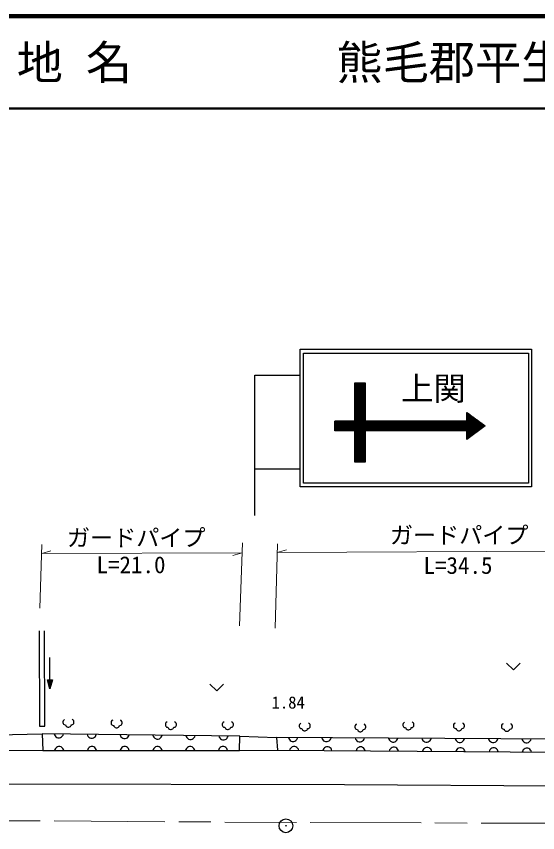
# Model space of a CAD drawing. Units: millimetres, scale not verified. Extents: x 40000 to 680000, y 20000 to 380000.
# Drawn here: x 370337 to 426810, y 291578 to 380000 of the extents above; entities that cross this region are included whole.
import ezdxf
from ezdxf.enums import TextEntityAlignment as Align

# ---------------------------------------------------------------- set-up
doc = ezdxf.new("R2010")
doc.units = ezdxf.units.MM
doc.header["$LTSCALE"] = 1000
doc.linetypes.add('CHAIN', pattern=[18.5, 12, -1.5, 3.5, -1.5])
for name, color, linetype, lineweight in [('M-BGD', 7, 'Continuous', 25), ('M-BMK', 2, 'CHAIN', 13), ('M-BMK-SRVR', 3, 'Continuous', 25), ('M-STR-HTXT', 7, 'Continuous', 13), ('M-STR-STRC', 7, 'Continuous', 25), ('M-TTL', 2, 'Continuous', 140), ('M-TTL-LINE', 7, 'Continuous', 50)]:
    doc.layers.add(name, color=color, linetype=linetype, lineweight=lineweight)
doc.layers.add('M-TTL-TXT', color=7, linetype='Continuous')
doc.styles.add('ＭＳ ゴシック', font='')
doc.styles.get('ＭＳ ゴシック').set_extended_font_data('MS Gothic')

msp = doc.modelspace()

# ---------------------------------------------------------------- linework, layer by layer
at = {"layer": 'M-BGD'}
for p, q in [((372821, 313428), (372865, 303103)), ((373438, 303103), (373394, 313428)), ((373978, 307140), (373978, 310536)), ((423424, 309923), (424174, 309203)), ((424174, 309203), (424924, 309923)), ((373978, 307140), (373698, 308140)), ((373698, 308140), (374258, 308140)), ((373978, 307420), (373778, 308100)), ((373778, 308100), (374178, 308100)), ((373978, 307580), (373858, 308060)), ((373858, 308060), (374098, 308060)), ((373978, 307820), (373938, 308020)), ((373938, 308020), (374018, 308020)), ((374258, 308140), (373978, 307140)), ((374178, 308100), (373978, 307420)), ((374098, 308060), (373978, 307580)), ((374018, 308020), (373978, 307820)), ((391292, 307665), (392042, 306945)), ((392042, 306945), (392792, 307665)), ((375398, 303686), (375374, 303590)), ((375374, 303590), (375374, 303494)), ((375374, 303494), (375398, 303398)), ((375470, 303782), (375398, 303686)), ((375398, 303398), (375446, 303326)), ((375446, 303326), (375518, 303278)), ((375566, 303830), (375470, 303782)), ((376478, 303782), (376382, 303830)), ((376430, 303278), (376502, 303326)), ((376550, 303686), (376478, 303782)), ((376502, 303326), (376550, 303398)), ((376574, 303590), (376550, 303686)), ((376550, 303398), (376574, 303494)), ((376574, 303494), (376574, 303590)), ((380624, 303620), (380600, 303524)), ((380600, 303524), (380600, 303428)), ((380600, 303428), (380624, 303332)), ((380696, 303716), (380624, 303620)), ((380624, 303332), (380672, 303260)), ((380792, 303764), (380696, 303716)), ((381704, 303716), (381608, 303764)), ((381776, 303620), (381704, 303716)), ((381728, 303260), (381776, 303332)), ((381800, 303524), (381776, 303620)), ((381776, 303332), (381800, 303428)), ((381800, 303428), (381800, 303524)), ((386502, 303424), (386478, 303328)), ((386478, 303328), (386478, 303232)), ((386574, 303520), (386502, 303424)), ((386670, 303568), (386574, 303520)), ((387582, 303520), (387486, 303568)), ((387654, 303424), (387582, 303520)), ((387678, 303328), (387654, 303424)), ((387678, 303232), (387678, 303328)), ((392675, 303424), (392651, 303328)), ((392651, 303328), (392651, 303232)), ((392747, 303520), (392675, 303424)), ((392843, 303568), (392747, 303520)), ((393755, 303520), (393659, 303568)), ((393827, 303424), (393755, 303520)), ((393851, 303328), (393827, 303424)), ((393851, 303232), (393851, 303328)), ((401075, 303381), (401003, 303285)), ((401171, 303429), (401075, 303381)), ((402083, 303381), (401987, 303429)), ((402155, 303285), (402083, 303381)), ((407192, 303327), (407096, 303279)), ((408104, 303279), (408008, 303327)), ((412229, 303387), (412205, 303291)), ((412205, 303291), (412205, 303195)), ((412301, 303483), (412229, 303387)), ((412397, 303531), (412301, 303483)), ((413309, 303483), (413213, 303531)), ((413381, 303387), (413309, 303483)), ((413405, 303291), (413381, 303387)), ((413405, 303195), (413405, 303291)), ((417702, 303289), (417678, 303193)), ((417774, 303385), (417702, 303289)), ((417870, 303433), (417774, 303385)), ((418782, 303385), (418686, 303433)), ((418854, 303289), (418782, 303385)), ((418878, 303193), (418854, 303289)), ((422979, 303334), (422907, 303238)), ((423075, 303382), (422979, 303334)), ((423987, 303334), (423891, 303382)), ((424059, 303238), (423987, 303334)), ((372865, 303103), (373438, 303103)), ((375518, 303278), (375614, 303254)), ((375614, 303254), (375662, 303254)), ((375662, 303254), (375686, 303182)), ((375686, 303182), (375734, 303110)), ((375734, 303110), (375830, 303038)), ((375830, 303038), (375926, 303014)), ((375926, 303014), (376022, 303014)), ((376022, 303014), (376094, 303038)), ((376094, 303038), (376190, 303086)), ((376190, 303086), (376238, 303134)), ((376238, 303134), (376262, 303182)), ((376262, 303182), (376286, 303254)), ((376286, 303254), (376334, 303254)), ((376334, 303254), (376430, 303278)), ((380672, 303260), (380744, 303212)), ((380744, 303212), (380840, 303188)), ((380840, 303188), (380888, 303188)), ((380888, 303188), (380912, 303116)), ((380912, 303116), (380960, 303044)), ((380960, 303044), (381056, 302972)), ((381056, 302972), (381152, 302948)), ((381152, 302948), (381248, 302948)), ((381248, 302948), (381320, 302972)), ((381320, 302972), (381416, 303020)), ((381416, 303020), (381464, 303068)), ((381464, 303068), (381488, 303116)), ((381488, 303116), (381512, 303188)), ((381512, 303188), (381560, 303188)), ((381560, 303188), (381656, 303212)), ((381656, 303212), (381728, 303260)), ((386478, 303232), (386502, 303136)), ((386502, 303136), (386550, 303064)), ((386550, 303064), (386622, 303016)), ((386622, 303016), (386718, 302992)), ((386718, 302992), (386766, 302992)), ((386766, 302992), (386790, 302920)), ((386790, 302920), (386838, 302848)), ((386838, 302848), (386934, 302776)), ((386934, 302776), (387030, 302752)), ((387030, 302752), (387126, 302752)), ((387126, 302752), (387198, 302776)), ((387198, 302776), (387294, 302824)), ((387294, 302824), (387342, 302872)), ((387342, 302872), (387366, 302920)), ((387366, 302920), (387390, 302992)), ((387390, 302992), (387438, 302992)), ((387438, 302992), (387534, 303016)), ((387534, 303016), (387606, 303064)), ((387606, 303064), (387654, 303136)), ((387654, 303136), (387678, 303232)), ((392651, 303232), (392675, 303136)), ((392675, 303136), (392723, 303064)), ((392723, 303064), (392795, 303016)), ((392795, 303016), (392891, 302992)), ((392891, 302992), (392939, 302992)), ((392939, 302992), (392963, 302920)), ((392963, 302920), (393011, 302848)), ((393011, 302848), (393107, 302776)), ((393107, 302776), (393203, 302752)), ((393203, 302752), (393299, 302752)), ((393299, 302752), (393371, 302776)), ((393371, 302776), (393467, 302824)), ((393467, 302824), (393515, 302872)), ((393515, 302872), (393539, 302920)), ((393539, 302920), (393563, 302992)), ((393563, 302992), (393611, 302992)), ((393611, 302992), (393707, 303016)), ((393707, 303016), (393779, 303064)), ((393779, 303064), (393827, 303136)), ((393827, 303136), (393851, 303232)), ((401003, 303285), (400979, 303189)), ((400979, 303189), (400979, 303093)), ((400979, 303093), (401003, 302997)), ((401003, 302997), (401051, 302925)), ((401051, 302925), (401123, 302877)), ((401123, 302877), (401219, 302853)), ((401219, 302853), (401267, 302853)), ((401267, 302853), (401291, 302781)), ((401291, 302781), (401339, 302709)), ((401339, 302709), (401435, 302637)), ((401435, 302637), (401531, 302613)), ((401531, 302613), (401627, 302613)), ((401627, 302613), (401699, 302637)), ((401699, 302637), (401795, 302685)), ((401795, 302685), (401843, 302733)), ((401843, 302733), (401867, 302781)), ((401867, 302781), (401891, 302853)), ((401891, 302853), (401939, 302853)), ((401939, 302853), (402035, 302877)), ((402035, 302877), (402107, 302925)), ((402107, 302925), (402155, 302997)), ((402179, 303189), (402155, 303285)), ((402155, 302997), (402179, 303093)), ((402179, 303093), (402179, 303189)), ((407024, 303183), (407000, 303087)), ((407000, 303087), (407000, 302991)), ((407000, 302991), (407024, 302895)), ((407096, 303279), (407024, 303183)), ((407024, 302895), (407072, 302823)), ((407072, 302823), (407144, 302775)), ((407144, 302775), (407240, 302751)), ((407240, 302751), (407288, 302751)), ((407288, 302751), (407312, 302679)), ((407312, 302679), (407360, 302607)), ((407360, 302607), (407456, 302535)), ((407456, 302535), (407552, 302511)), ((407552, 302511), (407648, 302511)), ((407648, 302511), (407720, 302535)), ((407720, 302535), (407816, 302583)), ((407816, 302583), (407864, 302631)), ((407864, 302631), (407888, 302679)), ((407888, 302679), (407912, 302751)), ((407912, 302751), (407960, 302751)), ((407960, 302751), (408056, 302775)), ((408056, 302775), (408128, 302823)), ((408176, 303183), (408104, 303279)), ((408128, 302823), (408176, 302895)), ((408200, 303087), (408176, 303183)), ((408176, 302895), (408200, 302991)), ((408200, 302991), (408200, 303087)), ((412205, 303195), (412229, 303099)), ((412229, 303099), (412277, 303027)), ((412277, 303027), (412349, 302979)), ((412349, 302979), (412445, 302955)), ((412445, 302955), (412493, 302955)), ((412493, 302955), (412517, 302883)), ((412517, 302883), (412565, 302811)), ((412565, 302811), (412661, 302739)), ((412661, 302739), (412757, 302715)), ((412757, 302715), (412853, 302715)), ((412853, 302715), (412925, 302739)), ((412925, 302739), (413021, 302787)), ((413021, 302787), (413069, 302835)), ((413069, 302835), (413093, 302883)), ((413093, 302883), (413117, 302955)), ((413117, 302955), (413165, 302955)), ((413165, 302955), (413261, 302979)), ((413261, 302979), (413333, 303027)), ((413333, 303027), (413381, 303099)), ((413381, 303099), (413405, 303195)), ((417678, 303193), (417678, 303097)), ((417678, 303097), (417702, 303001)), ((417702, 303001), (417750, 302929)), ((417750, 302929), (417822, 302881)), ((417822, 302881), (417918, 302857)), ((417918, 302857), (417966, 302857)), ((417966, 302857), (417990, 302785)), ((417990, 302785), (418038, 302713)), ((418038, 302713), (418134, 302641)), ((418134, 302641), (418230, 302617)), ((418230, 302617), (418326, 302617)), ((418326, 302617), (418398, 302641)), ((418398, 302641), (418494, 302689)), ((418494, 302689), (418542, 302737)), ((418542, 302737), (418566, 302785)), ((418566, 302785), (418590, 302857)), ((418590, 302857), (418638, 302857)), ((418638, 302857), (418734, 302881)), ((418734, 302881), (418806, 302929)), ((418806, 302929), (418854, 303001)), ((418854, 303001), (418878, 303097)), ((418878, 303097), (418878, 303193)), ((422907, 303238), (422883, 303142)), ((422883, 303142), (422883, 303046)), ((422883, 303046), (422907, 302950)), ((422907, 302950), (422955, 302878)), ((422955, 302878), (423027, 302830)), ((423027, 302830), (423123, 302806)), ((423123, 302806), (423171, 302806)), ((423171, 302806), (423195, 302734)), ((423195, 302734), (423243, 302662)), ((423243, 302662), (423339, 302590)), ((423339, 302590), (423435, 302566)), ((423435, 302566), (423531, 302566)), ((423531, 302566), (423603, 302590)), ((423603, 302590), (423699, 302638)), ((423699, 302638), (423747, 302686)), ((423747, 302686), (423771, 302734)), ((423771, 302734), (423795, 302806)), ((423795, 302806), (423843, 302806)), ((423843, 302806), (423939, 302830)), ((423939, 302830), (424011, 302878)), ((424011, 302878), (424059, 302950)), ((424083, 303142), (424059, 303238)), ((424059, 302950), (424083, 303046)), ((424083, 303046), (424083, 303142)), ((368025, 302162), (373151, 302301)), ((394551, 302025), (373151, 302301)), ((373151, 302301), (373206, 300481)), ((374435, 302284), (374473, 302164)), ((374473, 302164), (374532, 302063)), ((374532, 302063), (374630, 301961)), ((374630, 301961), (374730, 301900)), ((374730, 301900), (374849, 301859)), ((374849, 301859), (375009, 301857)), ((375009, 301857), (375130, 301895)), ((375130, 301895), (375230, 301954)), ((375230, 301954), (375332, 302052)), ((375332, 302052), (375393, 302152)), ((375393, 302152), (375435, 302271)), ((378001, 302238), (378040, 302118)), ((378040, 302118), (378098, 302017)), ((378098, 302017), (378197, 301916)), ((378197, 301916), (378296, 301854)), ((378296, 301854), (378416, 301813)), ((378416, 301813), (378576, 301811)), ((378576, 301811), (378696, 301849)), ((378696, 301849), (378797, 301908)), ((378797, 301908), (378898, 302006)), ((378898, 302006), (378960, 302106)), ((378960, 302106), (379001, 302225)), ((381568, 302192), (381606, 302072)), ((381606, 302072), (381665, 301971)), ((381665, 301971), (381764, 301870)), ((381764, 301870), (381863, 301808)), ((381863, 301808), (381982, 301767)), ((381982, 301767), (382142, 301765)), ((382142, 301765), (382263, 301803)), ((382263, 301803), (382364, 301862)), ((382364, 301862), (382465, 301961)), ((382465, 301961), (382526, 302060)), ((382526, 302060), (382568, 302179)), ((385134, 302146), (385173, 302026)), ((385173, 302026), (385232, 301925)), ((385232, 301925), (385330, 301824)), ((385330, 301824), (385430, 301762)), ((385430, 301762), (385549, 301721)), ((385549, 301721), (385709, 301719)), ((385709, 301719), (385829, 301757)), ((385829, 301757), (385930, 301816)), ((385930, 301816), (386032, 301915)), ((386032, 301915), (386093, 302014)), ((386093, 302014), (386134, 302133)), ((388701, 302100), (388740, 301980)), ((388740, 301980), (388798, 301879)), ((388798, 301879), (388897, 301778)), ((388897, 301778), (388996, 301716)), ((388996, 301716), (389116, 301675)), ((389116, 301675), (389276, 301673)), ((389276, 301673), (389396, 301711)), ((389396, 301711), (389497, 301770)), ((389497, 301770), (389598, 301869)), ((389598, 301869), (389659, 301968)), ((389659, 301968), (389701, 302087)), ((392268, 302054), (392306, 301934)), ((392306, 301934), (392365, 301833)), ((392365, 301833), (392464, 301732)), ((392464, 301732), (392563, 301670)), ((392563, 301670), (392682, 301629)), ((392682, 301629), (392842, 301627)), ((392842, 301627), (392963, 301665)), ((392963, 301665), (393063, 301724)), ((393063, 301724), (393165, 301823)), ((393165, 301823), (393226, 301922)), ((393226, 301922), (393268, 302041)), ((394496, 300481), (394551, 302025)), ((394551, 302025), (398508, 301888)), ((438255, 301661), (398508, 301888)), ((398508, 301888), (398623, 300500)), ((399814, 301881), (399854, 301761)), ((399854, 301761), (399913, 301660)), ((399913, 301660), (400013, 301560)), ((400013, 301560), (400112, 301499)), ((400512, 301497), (400613, 301556)), ((400613, 301556), (400713, 301656)), ((400713, 301656), (400774, 301755)), ((400774, 301755), (400814, 301875)), ((403428, 301860), (403467, 301740)), ((403467, 301740), (403526, 301640)), ((403526, 301640), (403626, 301539)), ((403626, 301539), (403726, 301479)), ((404126, 301476), (404226, 301536)), ((404226, 301536), (404326, 301635)), ((404326, 301635), (404387, 301735)), ((404387, 301735), (404428, 301855)), ((407041, 301840), (407080, 301719)), ((407080, 301719), (407140, 301619)), ((407140, 301619), (407239, 301518)), ((407839, 301515), (407940, 301614)), ((407940, 301614), (408000, 301714)), ((408000, 301714), (408041, 301834)), ((410654, 301819), (410694, 301699)), ((410694, 301699), (410753, 301598)), ((410753, 301598), (410853, 301498)), ((411453, 301494), (411553, 301594)), ((411553, 301594), (411614, 301693)), ((411614, 301693), (411654, 301813)), ((414268, 301798), (414307, 301678)), ((414307, 301678), (414367, 301578)), ((414367, 301578), (414466, 301477)), ((415066, 301474), (415166, 301573)), ((415166, 301573), (415227, 301673)), ((415227, 301673), (415268, 301792)), ((417881, 301777), (417920, 301657)), ((417920, 301657), (417980, 301557)), ((417980, 301557), (418079, 301456)), ((418679, 301453), (418780, 301552)), ((418780, 301552), (418840, 301652)), ((418840, 301652), (418881, 301772)), ((421494, 301757), (421534, 301636)), ((421534, 301636), (421593, 301536)), ((421593, 301536), (421693, 301436)), ((422293, 301432), (422393, 301532)), ((422393, 301532), (422454, 301631)), ((422454, 301631), (422494, 301751)), ((425108, 301736), (425147, 301616)), ((425147, 301616), (425207, 301515)), ((426007, 301511), (426067, 301610)), ((426067, 301610), (426108, 301730)), ((374581, 300701), (374521, 300601)), ((374681, 300801), (374581, 300701)), ((374781, 300861), (374681, 300801)), ((374901, 300901), (374781, 300861)), ((375061, 300901), (374901, 300901)), ((375181, 300861), (375061, 300901)), ((375281, 300801), (375181, 300861)), ((375381, 300701), (375281, 300801)), ((375441, 300601), (375381, 300701)), ((378129, 300701), (378069, 300601)), ((378229, 300801), (378129, 300701)), ((378329, 300861), (378229, 300801)), ((378449, 300901), (378329, 300861)), ((378609, 300901), (378449, 300901)), ((378729, 300861), (378609, 300901)), ((378829, 300801), (378729, 300861)), ((378929, 300701), (378829, 300801)), ((378989, 300601), (378929, 300701)), ((381677, 300701), (381617, 300601)), ((381777, 300801), (381677, 300701)), ((381877, 300861), (381777, 300801)), ((381997, 300901), (381877, 300861)), ((382157, 300901), (381997, 300901)), ((382277, 300861), (382157, 300901)), ((382377, 300801), (382277, 300861)), ((382477, 300701), (382377, 300801)), ((382537, 300601), (382477, 300701)), ((385225, 300701), (385165, 300601)), ((385325, 300801), (385225, 300701)), ((385425, 300861), (385325, 300801)), ((385545, 300901), (385425, 300861)), ((385705, 300901), (385545, 300901)), ((385825, 300861), (385705, 300901)), ((385925, 300801), (385825, 300861)), ((386025, 300701), (385925, 300801)), ((386085, 300601), (386025, 300701)), ((388773, 300701), (388713, 300601)), ((388873, 300801), (388773, 300701)), ((388973, 300861), (388873, 300801)), ((389093, 300901), (388973, 300861)), ((389253, 300901), (389093, 300901)), ((389373, 300861), (389253, 300901)), ((389473, 300801), (389373, 300861)), ((389573, 300701), (389473, 300801)), ((389633, 300601), (389573, 300701)), ((392322, 300701), (392262, 300601)), ((392422, 300801), (392322, 300701)), ((392522, 300861), (392422, 300801)), ((392642, 300901), (392522, 300861)), ((392802, 300901), (392642, 300901)), ((392922, 300861), (392802, 300901)), ((393022, 300801), (392922, 300861)), ((393122, 300701), (393022, 300801)), ((393182, 300601), (393122, 300701)), ((400026, 300711), (399966, 300611)), ((400127, 300810), (400026, 300711)), ((400112, 301499), (400232, 301459)), ((400227, 300869), (400127, 300810)), ((400348, 300909), (400227, 300869)), ((400232, 301459), (400392, 301458)), ((400508, 300907), (400348, 300909)), ((400392, 301458), (400512, 301497)), ((400627, 300867), (400508, 300907)), ((400727, 300806), (400627, 300867)), ((400826, 300705), (400727, 300806)), ((400886, 300605), (400826, 300705)), ((403629, 300686), (403569, 300586)), ((403730, 300785), (403629, 300686)), ((403726, 301479), (403845, 301438)), ((403830, 300844), (403730, 300785)), ((403951, 300884), (403830, 300844)), ((403845, 301438), (404005, 301437)), ((404111, 300883), (403951, 300884)), ((404005, 301437), (404126, 301476)), ((404230, 300842), (404111, 300883)), ((404330, 300781), (404230, 300842)), ((404429, 300680), (404330, 300781)), ((404488, 300580), (404429, 300680)), ((407232, 300661), (407171, 300561)), ((407333, 300760), (407232, 300661)), ((407239, 301518), (407339, 301458)), ((407433, 300820), (407333, 300760)), ((407339, 301458), (407459, 301417)), ((407553, 300859), (407433, 300820)), ((407459, 301417), (407619, 301416)), ((407713, 300858), (407553, 300859)), ((407619, 301416), (407739, 301456)), ((407833, 300817), (407713, 300858)), ((407739, 301456), (407839, 301515)), ((407933, 300756), (407833, 300817)), ((408032, 300655), (407933, 300756)), ((408091, 300555), (408032, 300655)), ((410835, 300636), (410774, 300536)), ((410936, 300735), (410835, 300636)), ((410853, 301498), (410952, 301437)), ((411036, 300795), (410936, 300735)), ((410952, 301437), (411072, 301396)), ((411156, 300834), (411036, 300795)), ((411072, 301396), (411232, 301396)), ((411316, 300833), (411156, 300834)), ((411232, 301396), (411352, 301435)), ((411436, 300792), (411316, 300833)), ((411352, 301435), (411453, 301494)), ((411536, 300731), (411436, 300792)), ((411635, 300631), (411536, 300731)), ((414538, 300710), (414438, 300611)), ((414466, 301477), (414566, 301416)), ((414639, 300770), (414538, 300710)), ((414566, 301416), (414685, 301376)), ((414759, 300809), (414639, 300770)), ((414685, 301376), (414845, 301375)), ((414919, 300808), (414759, 300809)), ((414845, 301375), (414966, 301414)), ((415039, 300767), (414919, 300808)), ((414966, 301414), (415066, 301474)), ((415138, 300706), (415039, 300767)), ((415238, 300606), (415138, 300706)), ((418141, 300686), (418041, 300586)), ((418079, 301456), (418179, 301396)), ((418242, 300745), (418141, 300686)), ((418179, 301396), (418299, 301355)), ((418362, 300784), (418242, 300745)), ((418299, 301355), (418459, 301354)), ((418522, 300783), (418362, 300784)), ((418459, 301354), (418579, 301393)), ((418642, 300742), (418522, 300783)), ((418579, 301393), (418679, 301453)), ((418741, 300681), (418642, 300742)), ((418841, 300581), (418741, 300681)), ((421744, 300661), (421643, 300561)), ((421693, 301436), (421792, 301375)), ((421844, 300720), (421744, 300661)), ((421792, 301375), (421912, 301334)), ((421965, 300759), (421844, 300720)), ((421912, 301334), (422072, 301333)), ((422125, 300758), (421965, 300759)), ((422072, 301333), (422192, 301373)), ((422244, 300717), (422125, 300758)), ((422192, 301373), (422293, 301432)), ((422344, 300657), (422244, 300717)), ((422443, 300556), (422344, 300657)), ((425207, 301515), (425306, 301415)), ((425347, 300636), (425246, 300537)), ((425306, 301415), (425406, 301354)), ((425447, 300695), (425347, 300636)), ((425406, 301354), (425525, 301314)), ((425568, 300734), (425447, 300695)), ((425525, 301314), (425685, 301313)), ((425728, 300733), (425568, 300734)), ((425685, 301313), (425806, 301352)), ((425847, 300692), (425728, 300733)), ((425806, 301352), (425906, 301411)), ((425947, 300632), (425847, 300692)), ((425906, 301411), (426007, 301511)), ((368025, 300508), (373206, 300481)), ((373206, 300481), (394496, 300481)), ((374521, 300601), (374481, 300481)), ((375481, 300481), (375441, 300601)), ((378069, 300601), (378029, 300481)), ((379029, 300481), (378989, 300601)), ((381617, 300601), (381577, 300481)), ((382577, 300481), (382537, 300601)), ((385165, 300601), (385125, 300481)), ((386125, 300481), (386085, 300601)), ((388713, 300601), (388673, 300481)), ((389673, 300481), (389633, 300601)), ((392262, 300601), (392222, 300481)), ((393222, 300481), (393182, 300601)), ((394496, 300481), (398623, 300500)), ((398623, 300500), (438255, 300227)), ((399966, 300611), (399925, 300491)), ((400925, 300485), (400886, 300605)), ((403569, 300586), (403528, 300467)), ((404528, 300460), (404488, 300580)), ((407171, 300561), (407131, 300442)), ((408130, 300435), (408091, 300555)), ((410774, 300536), (410733, 300417)), ((411694, 300530), (411635, 300631)), ((411733, 300410), (411694, 300530)), ((414377, 300512), (414336, 300392)), ((414438, 300611), (414377, 300512)), ((415297, 300505), (415238, 300606)), ((415336, 300385), (415297, 300505)), ((417980, 300487), (417939, 300367)), ((418041, 300586), (417980, 300487)), ((418900, 300480), (418841, 300581)), ((418939, 300360), (418900, 300480)), ((421583, 300462), (421542, 300342)), ((421643, 300561), (421583, 300462)), ((422503, 300455), (422443, 300556)), ((422542, 300335), (422503, 300455)), ((425185, 300437), (425145, 300317)), ((425246, 300537), (425185, 300437)), ((426046, 300531), (425947, 300632)), ((426105, 300431), (426046, 300531)), ((426145, 300310), (426105, 300431)), ((362624, 296886), (405881, 296787)), ((405881, 296787), (459084, 296510))]:
    msp.add_line(p, q, dxfattribs=at)
at = {"layer": 'M-BMK'}
for p, q in [((300424, 293306), (400679, 292678)), ((402179, 292674), (501249, 292375))]:
    msp.add_line(p, q, dxfattribs=at)
at = {"layer": 'M-BMK-SRVR'}
for radius in [750, 30]:
    msp.add_circle((399543, 292328), radius, dxfattribs=at)
at = {"layer": 'M-STR-HTXT'}
for p, q in [((373115, 322795), (372894, 315912)), ((394827, 322983), (394496, 313993)), ((398632, 322873), (398357, 313717)), ((373084, 321823), (374083, 322106)), ((373084, 321823), (394786, 321883)), ((394786, 321883), (393787, 321600)), ((398604, 321936), (399603, 322220)), ((398604, 321936), (438451, 322110))]:
    msp.add_line(p, q, dxfattribs=at)
at = {"layer": 'M-STR-STRC'}
for p, q in [((401070, 329033), (401070, 343933)), ((401070, 343933), (426126, 343933)), ((401427, 329441), (401427, 343525)), ((401427, 343525), (425820, 343525)), ((425820, 343525), (425820, 329441)), ((426126, 343933), (426126, 329033)), ((396171, 325920), (396171, 341127)), ((396171, 341127), (401070, 341127)), ((406993, 336157), (406993, 340305)), ((406993, 340305), (408136, 340305)), ((408136, 340182), (406993, 340182)), ((408136, 340052), (406993, 340052)), ((408136, 339922), (406993, 339922)), ((408136, 339792), (406993, 339792)), ((408136, 339662), (406993, 339662)), ((408136, 340305), (408136, 336157)), ((408136, 339532), (406993, 339532)), ((408136, 339402), (406993, 339402)), ((408136, 339272), (406993, 339272)), ((408136, 339142), (406993, 339142)), ((408136, 339012), (406993, 339012)), ((408136, 338882), (406993, 338882)), ((408136, 338752), (406993, 338752)), ((408136, 338622), (406993, 338622)), ((408136, 338492), (406993, 338492)), ((408136, 338362), (406993, 338362)), ((408136, 338232), (406993, 338232)), ((408136, 338102), (406993, 338102)), ((408136, 337972), (406993, 337972)), ((408136, 337842), (406993, 337842)), ((408136, 337712), (406993, 337712)), ((408136, 337582), (406993, 337582)), ((408136, 337452), (406993, 337452)), ((408136, 337322), (406993, 337322)), ((408136, 337192), (406993, 337192)), ((408136, 337062), (406993, 337062)), ((408136, 336932), (406993, 336932)), ((419142, 336157), (419142, 337105)), ((419142, 337105), (421134, 335635)), ((419199, 337062), (419142, 337062)), ((419376, 336932), (419142, 336932)), ((404837, 335112), (404837, 336157)), ((404837, 336157), (406993, 336157)), ((420433, 336152), (404837, 336152)), ((420609, 336022), (404837, 336022)), ((408136, 336802), (406993, 336802)), ((408136, 336672), (406993, 336672)), ((408136, 336542), (406993, 336542)), ((408136, 336412), (406993, 336412)), ((408136, 336282), (406993, 336282)), ((408136, 336157), (419142, 336157)), ((419552, 336802), (419142, 336802)), ((419728, 336672), (419142, 336672)), ((419904, 336542), (419142, 336542)), ((420080, 336412), (419142, 336412)), ((420257, 336282), (419142, 336282)), ((420785, 335892), (404837, 335892)), ((420962, 335762), (404837, 335762)), ((421131, 335632), (404837, 335632)), ((420955, 335502), (404837, 335502)), ((420778, 335372), (404837, 335372)), ((420602, 335242), (404837, 335242)), ((421134, 335635), (419142, 334165)), ((406993, 335112), (404837, 335112)), ((406993, 331716), (406993, 335112)), ((408136, 335112), (406993, 335112)), ((408136, 334982), (406993, 334982)), ((408136, 334852), (406993, 334852)), ((408136, 334722), (406993, 334722)), ((408136, 334592), (406993, 334592)), ((408136, 334462), (406993, 334462)), ((408136, 334332), (406993, 334332)), ((408136, 335112), (408136, 331716)), ((419142, 335112), (408136, 335112)), ((419142, 334165), (419142, 335112)), ((420426, 335112), (419142, 335112)), ((420250, 334982), (419142, 334982)), ((420074, 334852), (419142, 334852)), ((419897, 334722), (419142, 334722)), ((419721, 334592), (419142, 334592)), ((419545, 334462), (419142, 334462)), ((419369, 334332), (419142, 334332)), ((408136, 334202), (406993, 334202)), ((408136, 334072), (406993, 334072)), ((408136, 333942), (406993, 333942)), ((408136, 333812), (406993, 333812)), ((408136, 333682), (406993, 333682)), ((408136, 333552), (406993, 333552)), ((408136, 333422), (406993, 333422)), ((419193, 334202), (419142, 334202)), ((408136, 333292), (406993, 333292)), ((408136, 333162), (406993, 333162)), ((408136, 333032), (406993, 333032)), ((408136, 332902), (406993, 332902)), ((408136, 332772), (406993, 332772)), ((408136, 332642), (406993, 332642)), ((408136, 332512), (406993, 332512)), ((408136, 332382), (406993, 332382)), ((408136, 332252), (406993, 332252)), ((408136, 332122), (406993, 332122)), ((408136, 331992), (406993, 331992)), ((408136, 331862), (406993, 331862)), ((408136, 331732), (406993, 331732)), ((408136, 331716), (406993, 331716)), ((396171, 330972), (401070, 330972)), ((426126, 329033), (401070, 329033)), ((425820, 329441), (401427, 329441))]:
    msp.add_line(p, q, dxfattribs=at)
at = {"layer": 'M-TTL'}
msp.add_line((680000, 380000), (40000, 380000), dxfattribs=at)
at = {"layer": 'M-TTL-LINE'}
msp.add_line((40000, 370000), (680000, 370000), dxfattribs=at)

# ---------------------------------------------------------------- texts
at = {"layer": 'M-BGD', "style": 'ＭＳ ゴシック'}
msp.add_text('1.84', height=1320, dxfattribs=at).set_placement((397992, 304624), align=Align.BOTTOM_LEFT)
at = {"layer": 'M-STR-HTXT', "style": 'ＭＳ ゴシック'}
for s, p in [('ガードパイプ ', (375825, 322058)), ('ガードパイプ ', (410804, 322334)), ('L=21.0', (379018, 319130)), ('L=34.5', (414438, 319063))]:
    msp.add_text(s, height=1833, dxfattribs=at).set_placement(p, align=Align.BOTTOM_LEFT)
at = {"layer": 'M-STR-STRC', "style": 'ＭＳ ゴシック'}
msp.add_text('上関', height=2566, dxfattribs=at).set_placement((412024, 337644), align=Align.BOTTOM_LEFT)
at = {"layer": 'M-TTL-TXT', "style": 'ＭＳ ゴシック'}
for s, p in [('地 名', (370380, 375000)), ('熊毛郡平生町大字曽根', (405024, 375000))]:
    msp.add_text(s, height=3666, dxfattribs=at).set_placement(p, align=Align.MIDDLE_LEFT)

doc.saveas('drawing.dxf')
